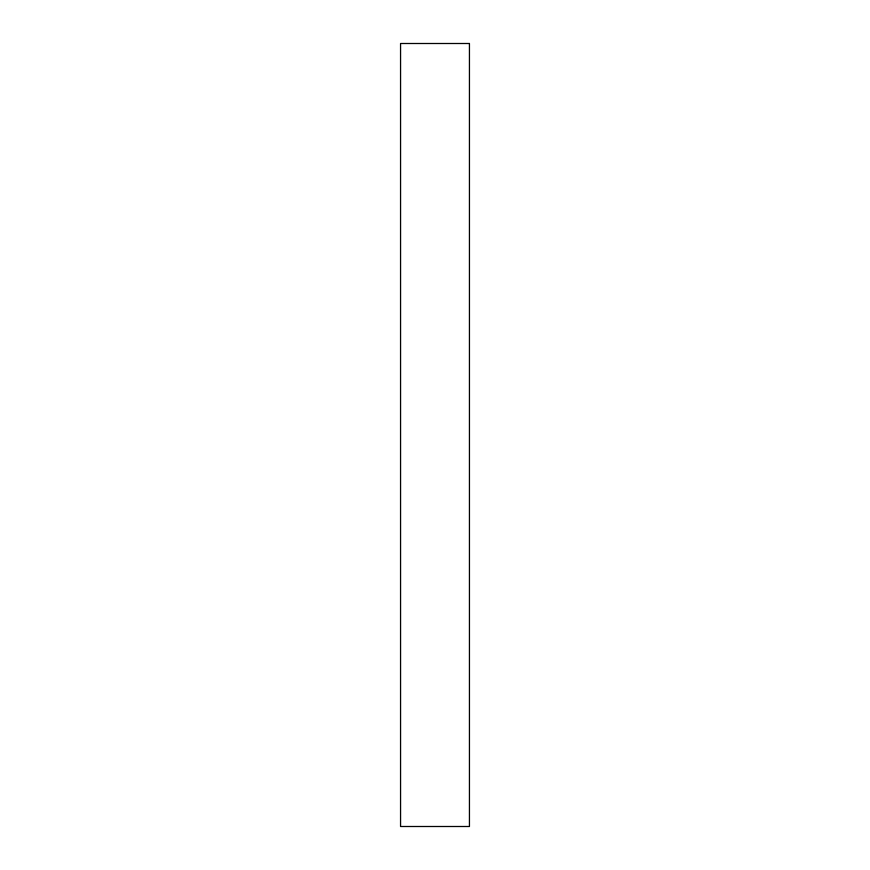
<?xml version="1.0" encoding="UTF-8"?>
<svg xmlns="http://www.w3.org/2000/svg" width="870" height="870" viewBox="0 0 870 870"><rect width="100%" height="100%" fill="white"/><g stroke="black" fill="none" stroke-linecap="round" stroke-linejoin="round"><path stroke-width="1.3" d="M469.441 43.5L400.559 43.5L400.559 826.5L469.441 826.5L469.441 43.5"/></g></svg>
